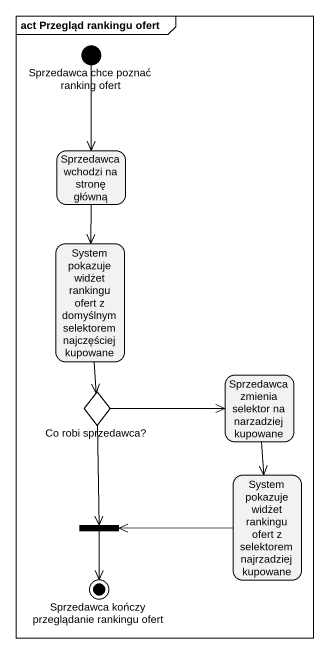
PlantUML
@startuml
mainframe act Przegląd rankingu ofert
hide empty description
state "Sprzedawca chce poznać ranking ofert" as Sprzedawca_chce_poznać <<start>>
state "Sprzedawca wchodzi na stronę główną" as Sprzedawca_wchodzi_na
state "System pokazuje widżet rankingu ofert z domyślnym selektorem najczęściej kupowane" as System_pokazuje_widżet
state "Sprzedawca zmienia selektor na narzadziej kupowane" as Sprzedawca_zmienia_selektor
state "Co robi sprzedawca?" as Co_robi_sprzedawca <<choice>>
state "System pokazuje widżet rankingu ofert z selektorem najrzadziej kupowane" as System_pokazuje_widżet_2
state fork1 <<join>>
state "Sprzedawca kończy przeglądanie rankingu ofert" as Sprzedawca_kończy <<end>>
Sprzedawca_chce_poznać --> Sprzedawca_wchodzi_na
Sprzedawca_wchodzi_na --> System_pokazuje_widżet
System_pokazuje_widżet --> Co_robi_sprzedawca
Sprzedawca_zmienia_selektor --> System_pokazuje_widżet_2
Co_robi_sprzedawca -right-> Sprzedawca_zmienia_selektor
Co_robi_sprzedawca --> fork1
System_pokazuje_widżet_2 -left-> fork1
fork1 --> Sprzedawca_kończy
@enduml
